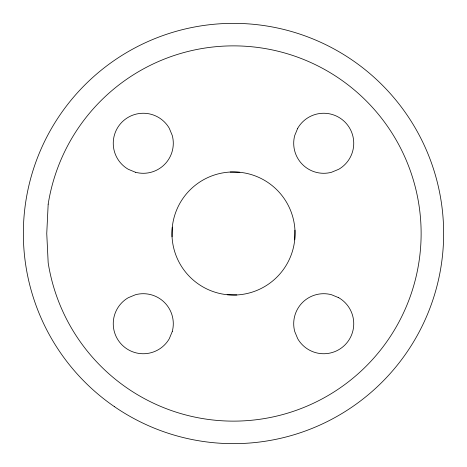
<?xml version="1.0" encoding="UTF-8"?>
<svg xmlns="http://www.w3.org/2000/svg" width="467" height="467" viewBox="0 0 467 467"><rect width="100%" height="100%" fill="white"/><g stroke="black" fill="none" stroke-linecap="round" stroke-linejoin="round"><path stroke-width="0.7" d="M172.043 236.81L172.282 227.155M294.718 239.845A61.545 61.545 0 0 0 208.387 177.314A61.545 61.545 0 0 0 197.401 283.341A61.545 61.545 0 0 0 294.718 239.845L294.957 230.19M230.19 172.043L239.845 172.282M227.155 294.718L236.81 294.957M48.177 204.149L46.753 233.5L48.177 262.851A187.635 187.635 0 0 0 335.691 390.861A187.635 187.635 0 0 0 335.691 76.139A187.635 187.635 0 0 0 48.177 204.149M172.276 331.488L169.282 338.733A30.022 30.022 0 0 1 122.05 344.95A30.022 30.022 0 0 1 128.267 297.718L135.512 294.724A30.022 30.022 0 0 1 172.276 331.488M297.718 128.267L294.724 135.512A30.022 30.022 0 0 0 331.488 172.276L338.733 169.282A30.022 30.022 0 0 0 344.95 122.05A30.022 30.022 0 0 0 297.718 128.267M135.512 172.276L128.267 169.282A30.022 30.022 0 0 1 122.05 122.05A30.022 30.022 0 0 1 169.282 128.267L172.276 135.512A30.022 30.022 0 0 1 135.512 172.276M338.733 297.718L331.488 294.724A30.022 30.022 0 0 0 294.724 331.488L297.718 338.733A30.022 30.022 0 0 0 344.95 344.95A30.022 30.022 0 0 0 338.733 297.718M114.468 406.693A210.15 210.15 0 0 0 443.002 249.991A210.15 210.15 0 0 0 143.03 43.822A210.15 210.15 0 0 0 114.468 406.693"/></g></svg>
